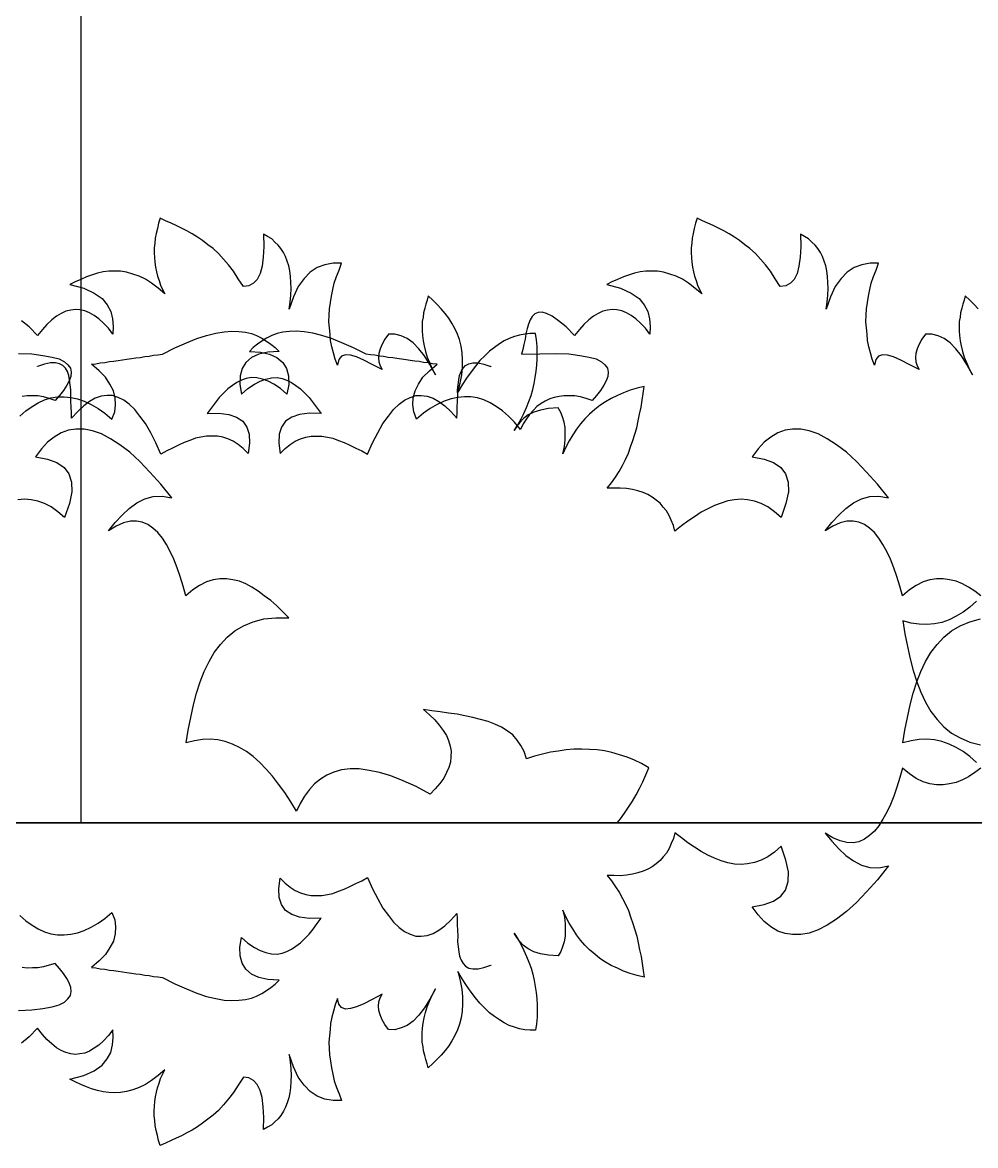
# Model space of a CAD drawing. Extents: x -24232 to 27340, y -23039 to 23489.
# Drawn here: x -18025.5 to -17692.1, y -8459 to -8066.4 of the extents above; entities that cross this region are included whole.
import ezdxf

# ---------------------------------------------------------------- set-up
doc = ezdxf.new("R2010")
doc.units = 0
doc.header["$LTSCALE"] = 10
for name, color, linetype in [('0-TEXT', 7, 'CONTINUOUS'), ('1', 1, 'CONTINUOUS'), ('3', 3, 'CONTINUOUS')]:
    doc.layers.add(name, color=color, linetype=linetype)

# ---------------------------------------------------------------- blocks, each defined once
blk = doc.blocks.new('A$C190C71B1')
at = {"layer": '1'}
for points in [[(928.62, 1280.75), (930.74, 1282.58), (932.89, 1284.15), (935.06, 1285.45), (937.26, 1286.48), (939.5, 1287.1), (941.77, 1287.46), (944.06, 1287.55), (946.39, 1287.24), (948.74, 1286.8), (951.12, 1285.95), (953.54, 1284.83), (955.98, 1283.45), (958.31, 1281.78), (960.81, 1279.73), (960.81, 1279.73), (961.78, 1282.26), (962.08, 1284.73), (961.97, 1287.16), (961.32, 1289.66), (960.14, 1291.99), (958.55, 1294.4), (956.3, 1296.62), (953.63, 1298.93), (953.63, 1298.93), (955.24, 1299.09), (956.71, 1299.37), (958.31, 1299.52), (959.91, 1299.82), (961.39, 1299.96), (962.98, 1300.26), (964.46, 1300.4), (966.05, 1300.69), (967.66, 1300.85), (969.12, 1301.13), (970.73, 1301.29), (972.33, 1301.59), (973.81, 1301.73), (975.4, 1302.02), (976.88, 1302.17), (978.47, 1302.46), (978.47, 1302.46), (982.86, 1304.66), (986.89, 1306.41), (990.53, 1307.85), (993.94, 1309), (997.12, 1309.72), (1000.04, 1310.28), (1002.74, 1310.41), (1005.18, 1310.38), (1007.51, 1310.07), (1009.59, 1309.6), (1011.41, 1308.97), (1013.26, 1308.07), (1014.86, 1307), (1016.45, 1305.94), (1017.93, 1304.73), (1019.28, 1303.38), (1019.28, 1303.38), (1015.38, 1303.13), (1012.2, 1302.41), (1009.61, 1301.2), (1007.61, 1299.52), (1006.33, 1297.36), (1005.63, 1294.85), (1005.52, 1291.86), (1006.13, 1288.4), (1006.13, 1288.4), (1008.37, 1290.39), (1010.66, 1291.96), (1012.72, 1292.98), (1014.68, 1293.72), (1016.67, 1294.18), (1018.56, 1294.23), (1020.35, 1293.87), (1022.03, 1293.36), (1023.6, 1292.57), (1025.19, 1291.5), (1026.8, 1290.31), (1028.3, 1288.83), (1029.81, 1287.22), (1031.2, 1285.46), (1032.61, 1283.57), (1034.02, 1281.68), (1034.02, 1281.68), (1029.94, 1281.82), (1026.47, 1281.34), (1023.72, 1280.39), (1021.56, 1278.96), (1020.13, 1276.92), (1019.3, 1274.4), (1019.2, 1271.28), (1019.69, 1267.67), (1019.69, 1267.67), (1021.41, 1269.46), (1023.17, 1270.86), (1024.95, 1271.98), (1026.76, 1272.84), (1028.6, 1273.42), (1030.47, 1273.74), (1032.36, 1273.8), (1034.26, 1273.71), (1036.19, 1273.36), (1038.12, 1273.01), (1040.09, 1272.26), (1042.06, 1271.5), (1044.05, 1270.62), (1046.18, 1269.61), (1048.17, 1268.59), (1050.18, 1267.43), (1050.18, 1267.43), (1051.96, 1271.4), (1053.77, 1274.96), (1055.63, 1278.13), (1057.53, 1280.75), (1059.33, 1283.1), (1061.32, 1284.92), (1063.21, 1286.32), (1065.15, 1287.33), (1067.12, 1287.93), (1069.01, 1287.98), (1071.06, 1287.77), (1073.16, 1287.03), (1075.17, 1285.88), (1077.22, 1284.32), (1079.31, 1282.36), (1081.44, 1280), (1081.44, 1280), (1081.53, 1281.9), (1081.59, 1283.94), (1081.66, 1285.98), (1081.75, 1287.88), (1081.68, 1289.91), (1081.91, 1291.69), (1082.14, 1293.47), (1082.4, 1294.99), (1082.94, 1296.4), (1083.64, 1297.55), (1084.5, 1298.45), (1085.65, 1299.1), (1087.11, 1299.38), (1088.87, 1299.42), (1090.95, 1298.95), (1093.33, 1298.1), (1093.33, 1298.1), (1093.43, 1298.19)], [(1137.57, 1138.6), (1138.71, 1139.99), (1140.13, 1142.02), (1141.55, 1144.04), (1142.85, 1146.22), (1144.15, 1148.39), (1145.31, 1150.58), (1146.49, 1152.9), (1147.55, 1155.37), (1148.6, 1157.84), (1148.6, 1157.84), (1146.04, 1159.31), (1143.58, 1160.5), (1140.98, 1161.57), (1138.35, 1162.37), (1135.72, 1163.17), (1133.07, 1163.71), (1130.53, 1164.09), (1127.84, 1164.22), (1125.14, 1164.35), (1122.43, 1164.35), (1119.7, 1164.08), (1116.95, 1163.67), (1114.2, 1163.27), (1111.43, 1162.59), (1108.65, 1161.92), (1105.85, 1160.98), (1105.85, 1160.98), (1105.02, 1163.5), (1103.87, 1165.64), (1102.57, 1167.53), (1100.99, 1169.31), (1099.09, 1170.72), (1097.05, 1172), (1094.72, 1173.05), (1092.37, 1173.96), (1089.74, 1174.76), (1087.1, 1175.42), (1084.31, 1175.97), (1081.52, 1176.52), (1078.58, 1176.94), (1075.65, 1177.37), (1072.71, 1177.79), (1069.77, 1178.22), (1069.77, 1178.22), (1071.89, 1176.38), (1073.74, 1174.58), (1075.33, 1172.79), (1076.63, 1170.91), (1077.81, 1169.16), (1078.58, 1167.33), (1079.07, 1165.38), (1079.43, 1163.59), (1079.38, 1161.7), (1079.19, 1159.82), (1078.61, 1157.98), (1077.88, 1156.16), (1076.88, 1154.22), (1075.47, 1152.33), (1073.93, 1150.45), (1072.13, 1148.6), (1072.13, 1148.6), (1067.24, 1151.25), (1062.71, 1153.32), (1058.4, 1154.97), (1054.46, 1156.17), (1050.74, 1156.94), (1047.27, 1157.42), (1044.16, 1157.46), (1041.14, 1157.08), (1038.49, 1156.26), (1035.95, 1155.29), (1033.78, 1153.88), (1031.72, 1152.19), (1029.9, 1150.2), (1028.19, 1147.93), (1026.71, 1145.37), (1025.36, 1142.66), (1025.36, 1142.66), (1023.39, 1145.97), (1021.26, 1149.16), (1019.12, 1152.08), (1016.95, 1154.86), (1014.76, 1157.38), (1012.55, 1159.63), (1010.19, 1161.76), (1007.92, 1163.47), (1005.49, 1164.93), (1003.03, 1166.12), (1000.42, 1167.06), (997.9, 1167.58), (995.21, 1167.84), (992.49, 1167.71), (989.74, 1167.3), (986.82, 1166.51), (986.82, 1166.51), (987.54, 1171.04), (988.38, 1175.42), (989.35, 1179.8), (990.43, 1183.89), (991.64, 1187.83), (993.08, 1191.48), (994.78, 1194.97), (996.59, 1198.18), (998.75, 1200.94), (1001.18, 1203.55), (1003.83, 1205.72), (1006.85, 1207.46), (1010.24, 1208.88), (1013.99, 1209.86), (1018.09, 1210.27), (1022.69, 1210.22), (1022.69, 1210.22), (1020.6, 1212.33), (1018.5, 1214.43), (1016.38, 1216.26), (1014.11, 1217.98), (1011.97, 1219.54), (1009.81, 1220.98), (1007.62, 1222.14), (1005.41, 1223.04), (1003.15, 1223.53), (1000.89, 1223.89), (998.58, 1223.84), (996.25, 1223.53), (993.87, 1222.82), (991.45, 1221.57), (989.13, 1220.04), (986.62, 1217.98), (986.62, 1217.98), (985.74, 1221.32), (984.71, 1224.67), (983.66, 1227.76), (982.47, 1230.72), (981.24, 1233.41), (979.86, 1235.85), (978.46, 1238.15), (976.89, 1240.07), (975.14, 1241.6), (973.37, 1242.86), (971.43, 1243.72), (969.43, 1244.06), (967.26, 1244), (964.9, 1243.42), (962.35, 1242.32), (959.62, 1240.69), (959.62, 1240.69), (961.93, 1243.58), (964.36, 1246.18), (966.89, 1248.51), (969.52, 1250.41), (972.37, 1251.89), (975.29, 1252.69), (978.42, 1252.78), (981.74, 1252.19), (981.74, 1252.19), (977.89, 1257.03), (974.1, 1261.2), (970.54, 1264.94), (967.07, 1268.12), (963.54, 1270.78), (960.36, 1272.85), (957.14, 1274.52), (954, 1275.64), (951.07, 1276.2), (948.23, 1276.21), (945.62, 1275.8), (943.1, 1274.96), (940.64, 1273.44), (938.3, 1271.64), (936.17, 1269.28), (934.14, 1266.5), (934.14, 1266.5), (938.25, 1265.69), (941.53, 1264.55), (944.06, 1262.81), (945.74, 1260.62), (946.67, 1257.68), (946.74, 1254.29), (945.93, 1250.17), (944.23, 1245.33), (944.23, 1245.33), (941.86, 1247.32), (939.59, 1249.04), (937.27, 1250.21), (934.91, 1250.99), (932.52, 1251.5), (930.24, 1251.72), (927.92, 1251.54)], [(1263.21, 1159.63), (1260.85, 1161.76), (1258.58, 1163.47), (1256.15, 1164.93), (1253.7, 1166.12), (1251.08, 1167.06), (1248.56, 1167.58), (1245.88, 1167.84), (1243.16, 1167.71), (1240.41, 1167.3), (1237.48, 1166.51), (1237.48, 1166.51), (1238.2, 1171.04), (1239.04, 1175.42), (1240.02, 1179.8), (1241.1, 1183.89), (1242.3, 1187.83), (1243.74, 1191.48), (1245.44, 1194.97), (1247.25, 1198.18), (1249.42, 1200.94), (1251.84, 1203.55), (1254.49, 1205.72), (1257.51, 1207.46), (1260.9, 1208.88), (1264.65, 1209.86)], [(1264.78, 1217.98), (1262.63, 1219.54), (1260.47, 1220.98), (1258.28, 1222.14), (1256.07, 1223.04), (1253.82, 1223.53), (1251.55, 1223.89), (1249.24, 1223.84), (1246.91, 1223.53), (1244.54, 1222.82), (1242.11, 1221.57), (1239.79, 1220.04), (1237.29, 1217.98), (1237.29, 1217.98), (1236.4, 1221.32), (1235.38, 1224.67), (1234.33, 1227.76), (1233.13, 1230.72), (1231.91, 1233.41), (1230.52, 1235.85), (1229.12, 1238.15), (1227.55, 1240.07), (1225.81, 1241.6), (1224.04, 1242.86), (1222.09, 1243.72), (1220.09, 1244.06), (1217.92, 1244), (1215.56, 1243.42), (1213.01, 1242.32), (1210.28, 1240.69), (1210.28, 1240.69), (1212.6, 1243.58), (1215.02, 1246.18), (1217.55, 1248.51), (1220.18, 1250.41), (1223.03, 1251.89), (1225.96, 1252.69), (1229.08, 1252.78), (1232.41, 1252.19), (1232.41, 1252.19), (1228.55, 1257.03), (1224.77, 1261.2), (1221.21, 1264.94), (1217.73, 1268.12), (1214.2, 1270.78), (1211.02, 1272.85), (1207.8, 1274.52), (1204.66, 1275.64), (1201.74, 1276.2), (1198.89, 1276.21), (1196.28, 1275.8), (1193.76, 1274.96), (1191.31, 1273.44), (1188.96, 1271.64), (1186.83, 1269.28), (1184.8, 1266.5), (1184.8, 1266.5), (1188.92, 1265.69), (1192.19, 1264.55), (1194.73, 1262.81), (1196.41, 1260.62), (1197.33, 1257.68), (1197.41, 1254.29), (1196.59, 1250.17), (1194.9, 1245.33), (1194.9, 1245.33), (1192.52, 1247.32), (1190.25, 1249.04), (1187.93, 1250.21), (1185.57, 1250.99), (1183.18, 1251.5), (1180.9, 1251.72), (1178.58, 1251.54), (1176.24, 1251.1), (1173.86, 1250.38), (1171.61, 1249.52), (1169.2, 1248.41), (1166.91, 1247.14), (1164.59, 1245.61), (1162.27, 1244.08), (1160.07, 1242.4), (1157.73, 1240.6), (1157.73, 1240.6), (1157.24, 1242.55), (1156.48, 1244.38), (1155.7, 1246.08), (1154.77, 1247.67), (1153.68, 1248.99), (1152.6, 1250.32), (1151.21, 1251.4), (1149.83, 1252.49), (1148.29, 1253.32), (1146.6, 1254.03), (1144.76, 1254.61), (1142.91, 1255.07), (1140.78, 1255.41), (1138.63, 1255.62), (1136.46, 1255.57), (1134.02, 1255.54), (1134.02, 1255.54), (1135.56, 1257.42), (1136.98, 1259.44), (1138.25, 1261.35), (1139.41, 1263.54), (1140.43, 1265.6), (1141.46, 1267.8), (1142.22, 1270.03), (1142.98, 1272.26), (1143.74, 1274.48), (1144.37, 1276.72), (1144.88, 1279.11), (1145.38, 1281.5), (1145.89, 1283.89), (1146.26, 1286.29), (1146.64, 1288.69), (1147.01, 1291.09), (1147.01, 1291.09), (1144.51, 1290.52), (1142.14, 1289.81), (1139.76, 1288.96), (1137.63, 1287.95), (1135.49, 1286.95), (1133.48, 1285.79), (1131.46, 1284.5), (1129.69, 1283.05), (1127.91, 1281.47), (1126.26, 1279.87), (1124.74, 1278.12), (1123.33, 1276.23), (1122.05, 1274.19), (1120.76, 1272.15), (1119.6, 1269.96), (1118.56, 1267.63), (1118.56, 1267.63), (1119.08, 1270.15), (1119.3, 1272.43), (1119.39, 1274.72), (1119.32, 1276.76), (1118.97, 1278.69), (1118.47, 1280.5), (1117.81, 1282.06), (1116.89, 1283.64), (1116.89, 1283.64), (1113.48, 1283.43), (1110.72, 1282.89), (1108.35, 1282.18), (1106.35, 1281.16), (1104.74, 1279.96), (1103.52, 1278.59), (1102.44, 1277.21), (1101.48, 1275.68), (1101.48, 1275.68), (1102.76, 1277.72), (1103.91, 1279.77), (1104.91, 1281.71), (1105.8, 1283.78), (1106.68, 1285.86), (1107.43, 1287.96), (1108.04, 1290.06), (1108.52, 1292.18), (1108.87, 1294.31), (1109.21, 1296.45), (1109.43, 1298.59), (1109.5, 1300.75), (1109.58, 1302.91), (1109.53, 1305.08), (1109.35, 1307.4), (1109.02, 1309.6), (1109.02, 1309.6), (1107.13, 1309.65), (1105.22, 1309.44), (1103.42, 1309.07), (1101.61, 1308.57), (1099.79, 1307.94), (1098.07, 1307.03), (1096.34, 1305.98), (1094.6, 1304.8), (1092.85, 1303.48), (1091.2, 1301.88), (1089.54, 1300.15), (1088, 1298.27), (1086.45, 1296.26), (1084.87, 1293.98), (1083.29, 1291.7), (1081.81, 1289.13), (1081.81, 1289.13), (1082.67, 1292.3), (1083.23, 1295.22), (1083.49, 1297.9), (1083.48, 1300.48), (1083.31, 1302.93), (1083, 1305.27), (1082.41, 1307.49), (1081.66, 1309.46), (1080.77, 1311.44), (1079.73, 1313.31), (1078.69, 1315.04), (1077.36, 1316.66), (1076.03, 1318.28), (1074.55, 1319.78), (1073.07, 1321.28), (1071.46, 1322.79), (1071.46, 1322.79), (1071.05, 1321.34), (1070.63, 1319.89), (1070.22, 1318.45), (1069.79, 1316.86), (1069.65, 1315.39), (1069.35, 1313.79), (1069.33, 1312.17), (1069.3, 1310.55), (1069.41, 1308.91), (1069.64, 1307.13), (1070.01, 1305.33), (1070.49, 1303.39), (1071.11, 1301.43), (1071.87, 1299.46), (1072.87, 1297.33), (1074.02, 1295.18), (1074.02, 1295.18), (1072.07, 1298.76), (1070.2, 1301.79), (1068.15, 1304.3), (1066.18, 1306.39), (1064.04, 1307.95), (1061.96, 1308.83), (1059.72, 1309.46), (1057.55, 1309.41), (1057.55, 1309.41), (1056.29, 1307.63), (1055.31, 1305.97), (1054.6, 1304.28), (1054.17, 1302.7), (1054.03, 1301.22), (1054.15, 1299.72), (1054.69, 1298.31), (1055.37, 1297.03), (1055.37, 1297.03), (1051.9, 1298.86), (1048.93, 1300.37), (1046.33, 1301.44), (1044.23, 1302.05), (1042.48, 1302.23), (1041.07, 1301.69), (1040.15, 1300.56), (1039.68, 1298.58), (1039.68, 1298.58), (1038.94, 1300.68), (1038.35, 1302.91), (1037.75, 1305), (1037.29, 1307.21), (1037.1, 1309.39), (1036.91, 1311.58), (1036.72, 1313.76), (1036.81, 1316.06), (1036.88, 1318.22), (1037.24, 1320.48), (1037.6, 1322.75), (1038.1, 1325), (1038.59, 1327.26), (1039.36, 1329.62), (1040.26, 1331.83), (1041.17, 1334.18), (1041.17, 1334.18), (1038.19, 1334.2), (1035.3, 1333.68), (1032.63, 1332.72), (1030.16, 1331.07), (1028.05, 1328.84), (1026.01, 1326.06), (1024.3, 1322.44), (1022.79, 1318.12), (1022.79, 1318.12), (1023.18, 1320.65), (1023.42, 1323.07), (1023.51, 1325.36), (1023.45, 1327.53), (1023.25, 1329.58), (1023.03, 1331.5), (1022.67, 1333.3), (1022.15, 1334.97), (1021.5, 1336.53), (1020.82, 1337.95), (1019.88, 1339.4), (1018.92, 1340.58), (1017.8, 1341.63), (1016.69, 1342.69), (1015.28, 1343.51), (1013.87, 1344.32), (1013.87, 1344.32), (1014, 1340.11), (1013.76, 1336.35), (1013.31, 1333.14), (1012.65, 1330.63), (1011.64, 1328.57), (1010.28, 1327.21), (1008.7, 1326.28), (1006.78, 1326.07), (1006.78, 1326.07), (1005.02, 1328.81), (1003.39, 1331.41), (1001.57, 1333.62), (999.88, 1335.68), (998.04, 1337.63), (996.18, 1339.3), (994.42, 1340.69), (992.52, 1342.1), (990.75, 1343.36), (988.83, 1344.49), (987.04, 1345.48), (985.1, 1346.49), (983.29, 1347.34), (981.48, 1348.2), (979.54, 1349.07), (977.72, 1349.93), (977.72, 1349.93), (977.15, 1348.22), (976.7, 1346.37), (976.26, 1344.65), (975.95, 1342.92), (975.78, 1341.18), (975.62, 1339.57), (975.58, 1337.81), (975.69, 1336.18), (975.8, 1334.54), (976.04, 1332.89), (976.42, 1331.23), (976.81, 1329.7), (977.33, 1328.16), (977.85, 1326.49), (978.52, 1325.07), (979.31, 1323.5), (979.31, 1323.5), (976.94, 1325.49), (974.67, 1327.21), (972.51, 1328.64), (970.31, 1329.67), (968.08, 1330.43), (965.97, 1331.04), (963.84, 1331.39), (961.82, 1331.45), (959.78, 1331.39), (957.73, 1331.18), (955.78, 1330.7), (953.69, 1330.09), (951.87, 1329.46), (949.89, 1328.57), (947.9, 1327.68), (946.05, 1326.78), (946.05, 1326.78), (950.94, 1325.49), (954.56, 1323.78), (957.35, 1321.87), (959.16, 1319.66), (960.43, 1317.37), (960.98, 1314.75), (961.26, 1312.14), (961.13, 1309.45), (961.13, 1309.45), (959.57, 1311.5), (957.86, 1313.29), (956.24, 1314.81), (954.59, 1315.92), (952.93, 1316.89), (951.37, 1317.59), (949.64, 1317.9), (948.03, 1318.06), (946.39, 1317.81), (944.72, 1317.43), (943.02, 1316.65), (941.44, 1315.73), (939.82, 1314.4), (938.04, 1312.81), (936.51, 1311.07), (934.81, 1308.93), (934.81, 1308.93), (931.86, 1311.93), (929.23, 1314.09)], [(928.1, 1302.69), (932.82, 1302.5), (936.7, 1301.98), (939.89, 1301.39), (942.4, 1300.74), (944.19, 1299.75), (945.44, 1298.68), (946.28, 1297.51), (946.55, 1296.13), (946.4, 1294.65), (945.84, 1293.08), (945.01, 1291.54), (943.88, 1289.76), (942.49, 1288), (940.97, 1286.25), (940.97, 1286.25), (938.86, 1286.87), (936.89, 1287.47), (934.89, 1287.8), (933, 1287.85), (931.11, 1287.9), (929.46, 1287.66)], [(1263.86, 1318.28), (1262.38, 1319.78), (1260.9, 1321.28), (1259.29, 1322.79), (1259.29, 1322.79), (1258.88, 1321.34), (1258.46, 1319.89), (1258.05, 1318.45), (1257.62, 1316.86), (1257.48, 1315.39), (1257.18, 1313.79), (1257.16, 1312.17), (1257.13, 1310.55), (1257.24, 1308.91), (1257.47, 1307.13), (1257.84, 1305.33), (1258.32, 1303.39), (1258.94, 1301.43), (1259.69, 1299.46), (1260.7, 1297.33), (1261.84, 1295.18), (1261.84, 1295.18), (1259.9, 1298.76), (1258.03, 1301.79), (1255.97, 1304.3), (1254.01, 1306.39), (1251.87, 1307.95), (1249.79, 1308.83), (1247.55, 1309.46), (1245.37, 1309.41), (1245.37, 1309.41), (1244.12, 1307.63), (1243.14, 1305.97), (1242.43, 1304.28), (1242, 1302.7), (1241.86, 1301.22), (1241.98, 1299.72), (1242.52, 1298.31), (1243.2, 1297.03), (1243.2, 1297.03), (1239.73, 1298.86), (1236.76, 1300.37), (1234.16, 1301.44), (1232.05, 1302.05), (1230.31, 1302.23), (1228.9, 1301.69), (1227.98, 1300.56), (1227.51, 1298.58), (1227.51, 1298.58), (1226.77, 1300.68), (1226.18, 1302.91), (1225.57, 1305), (1225.12, 1307.21), (1224.93, 1309.39), (1224.73, 1311.58), (1224.54, 1313.76), (1224.64, 1316.06), (1224.71, 1318.22), (1225.07, 1320.48), (1225.43, 1322.75), (1225.93, 1325), (1226.42, 1327.26), (1227.19, 1329.62), (1228.09, 1331.83), (1229, 1334.18), (1229, 1334.18), (1226.02, 1334.2), (1223.13, 1333.68), (1220.46, 1332.72), (1217.99, 1331.07), (1215.88, 1328.84), (1213.84, 1326.06), (1212.13, 1322.44), (1210.62, 1318.12), (1210.62, 1318.12), (1211.01, 1320.65), (1211.24, 1323.07), (1211.34, 1325.36), (1211.28, 1327.53), (1211.08, 1329.58), (1210.86, 1331.5), (1210.49, 1333.3), (1209.98, 1334.97), (1209.32, 1336.53), (1208.65, 1337.95), (1207.71, 1339.4), (1206.74, 1340.58), (1205.63, 1341.63), (1204.52, 1342.69), (1203.11, 1343.51), (1201.7, 1344.32), (1201.7, 1344.32), (1201.82, 1340.11), (1201.59, 1336.35), (1201.13, 1333.14), (1200.48, 1330.63), (1199.46, 1328.57), (1198.11, 1327.21), (1196.53, 1326.28), (1194.61, 1326.07), (1194.61, 1326.07), (1192.85, 1328.81), (1191.21, 1331.41), (1189.4, 1333.62), (1187.71, 1335.68), (1185.87, 1337.63), (1184, 1339.3), (1182.25, 1340.69), (1180.35, 1342.1), (1178.58, 1343.36), (1176.66, 1344.49), (1174.86, 1345.48), (1172.93, 1346.49), (1171.12, 1347.34), (1169.31, 1348.2), (1167.36, 1349.07), (1165.55, 1349.93), (1165.55, 1349.93), (1164.98, 1348.22), (1164.52, 1346.37), (1164.08, 1344.65), (1163.78, 1342.92), (1163.61, 1341.18), (1163.45, 1339.57), (1163.41, 1337.81), (1163.52, 1336.18), (1163.63, 1334.54), (1163.87, 1332.89), (1164.25, 1331.23), (1164.64, 1329.7), (1165.16, 1328.16), (1165.68, 1326.49), (1166.35, 1325.07), (1167.14, 1323.5), (1167.14, 1323.5), (1164.76, 1325.49), (1162.5, 1327.21), (1160.34, 1328.64), (1158.14, 1329.67), (1155.91, 1330.43), (1153.8, 1331.04), (1151.67, 1331.39), (1149.65, 1331.45), (1147.61, 1331.39), (1145.56, 1331.18), (1143.61, 1330.7), (1141.52, 1330.09), (1139.7, 1329.46), (1137.71, 1328.57), (1135.73, 1327.68), (1133.88, 1326.78), (1133.88, 1326.78), (1138.76, 1325.49), (1142.39, 1323.78), (1145.18, 1321.87), (1146.99, 1319.66), (1148.25, 1317.37), (1148.81, 1314.75), (1149.09, 1312.14), (1148.96, 1309.45), (1148.96, 1309.45), (1147.4, 1311.5), (1145.68, 1313.29), (1144.07, 1314.81), (1142.42, 1315.92), (1140.76, 1316.89), (1139.2, 1317.59), (1137.47, 1317.9), (1135.86, 1318.06), (1134.21, 1317.81), (1132.55, 1317.43), (1130.85, 1316.65), (1129.27, 1315.73), (1127.65, 1314.4), (1125.87, 1312.81), (1124.34, 1311.07), (1122.64, 1308.93), (1122.64, 1308.93), (1119.69, 1311.93), (1117.05, 1314.09), (1114.77, 1315.67), (1112.84, 1316.67), (1111.26, 1317.1), (1109.89, 1316.96), (1108.76, 1316.53), (1107.85, 1315.54), (1107.06, 1314.4), (1106.52, 1312.96), (1106.09, 1311.38), (1105.64, 1309.53), (1105.32, 1307.67), (1104.86, 1305.82), (1104.56, 1304.09), (1104.12, 1302.37), (1104.12, 1302.37), (1110.5, 1302.55), (1115.93, 1302.69), (1120.65, 1302.5), (1124.52, 1301.98), (1127.72, 1301.39), (1130.23, 1300.74), (1132.02, 1299.75), (1133.27, 1298.68), (1134.1, 1297.51), (1134.37, 1296.13), (1134.23, 1294.65), (1133.67, 1293.08), (1132.84, 1291.54), (1131.71, 1289.76), (1130.32, 1288), (1128.79, 1286.25), (1128.79, 1286.25), (1126.69, 1286.87), (1124.72, 1287.47), (1122.72, 1287.8), (1120.83, 1287.85), (1118.94, 1287.9), (1117.29, 1287.66), (1115.49, 1287.3), (1113.95, 1286.77), (1112.38, 1285.98), (1110.95, 1285.17), (1109.49, 1284.1), (1108.28, 1282.86), (1106.92, 1281.37), (1105.82, 1279.86), (1104.69, 1278.07), (1103.69, 1276.14), (1103.69, 1276.14), (1101.64, 1278.64), (1099.54, 1280.75), (1097.42, 1282.58), (1095.27, 1284.15), (1093.1, 1285.45), (1090.9, 1286.48), (1088.66, 1287.1), (1086.39, 1287.46), (1084.1, 1287.55), (1081.77, 1287.24), (1079.42, 1286.8), (1077.03, 1285.95), (1074.62, 1284.83), (1072.18, 1283.45), (1069.85, 1281.78), (1067.35, 1279.73), (1067.35, 1279.73), (1066.38, 1282.26), (1066.08, 1284.73), (1066.19, 1287.16), (1066.84, 1289.66), (1068.02, 1291.99), (1069.61, 1294.4), (1071.86, 1296.62), (1074.53, 1298.93), (1074.53, 1298.93), (1072.92, 1299.09), (1071.45, 1299.37), (1069.84, 1299.52), (1068.25, 1299.82), (1066.77, 1299.96), (1065.18, 1300.26), (1063.7, 1300.4), (1062.11, 1300.69), (1060.5, 1300.85), (1059.03, 1301.13), (1057.43, 1301.29), (1055.83, 1301.59), (1054.35, 1301.73), (1052.76, 1302.02), (1051.28, 1302.17), (1049.69, 1302.46), (1049.69, 1302.46), (1045.3, 1304.66), (1041.27, 1306.41), (1037.63, 1307.85), (1034.22, 1309), (1031.04, 1309.72), (1028.11, 1310.28), (1025.42, 1310.41), (1022.98, 1310.38), (1020.65, 1310.07), (1018.57, 1309.6), (1016.75, 1308.97), (1014.9, 1308.07), (1013.3, 1307), (1011.71, 1305.94), (1010.23, 1304.73), (1008.88, 1303.38), (1008.88, 1303.38), (1012.78, 1303.13), (1015.96, 1302.41), (1018.55, 1301.2), (1020.55, 1299.52), (1021.83, 1297.36), (1022.53, 1294.85), (1022.64, 1291.86), (1022.03, 1288.4), (1022.03, 1288.4), (1019.79, 1290.39), (1017.5, 1291.96), (1015.44, 1292.98), (1013.48, 1293.72), (1011.49, 1294.18), (1009.6, 1294.23), (1007.81, 1293.87), (1006.13, 1293.36), (1004.56, 1292.57), (1002.97, 1291.5), (1001.36, 1290.31), (999.86, 1288.83), (998.35, 1287.22), (996.95, 1285.46), (995.55, 1283.57), (994.14, 1281.68), (994.14, 1281.68), (998.22, 1281.82), (1001.69, 1281.34), (1004.44, 1280.39), (1006.6, 1278.96), (1008.03, 1276.92), (1008.86, 1274.4), (1008.96, 1271.28), (1008.47, 1267.67), (1008.47, 1267.67), (1006.75, 1269.46), (1004.99, 1270.86), (1003.21, 1271.98), (1001.4, 1272.84), (999.56, 1273.42), (997.69, 1273.74), (995.8, 1273.8), (993.9, 1273.71), (991.97, 1273.36), (990.04, 1273.01), (988.07, 1272.26), (986.1, 1271.5), (984.11, 1270.62), (981.98, 1269.61), (979.99, 1268.59), (977.98, 1267.43), (977.98, 1267.43), (976.2, 1271.4), (974.39, 1274.96), (972.53, 1278.13), (970.62, 1280.75), (968.82, 1283.1), (966.84, 1284.92), (964.95, 1286.32), (963.01, 1287.33), (961.04, 1287.93), (959.15, 1287.98), (957.1, 1287.77), (955, 1287.03), (952.99, 1285.88), (950.94, 1284.32), (948.85, 1282.36), (946.72, 1280), (946.72, 1280), (946.63, 1281.9), (946.56, 1283.94), (946.49, 1285.98), (946.41, 1287.88), (946.48, 1289.91), (946.25, 1291.69), (946.02, 1293.47), (945.76, 1294.99), (945.22, 1296.4), (944.52, 1297.55), (943.66, 1298.45), (942.51, 1299.1), (941.05, 1299.38), (939.29, 1299.42), (937.21, 1298.95), (934.83, 1298.1), (934.83, 1298.1), (934.73, 1298.19)], [(928.62, 1106.2), (930.74, 1104.36), (932.89, 1102.79), (935.06, 1101.5), (937.26, 1100.47), (939.5, 1099.84), (941.77, 1099.48), (944.06, 1099.39), (946.39, 1099.7), (948.74, 1100.15), (951.12, 1100.99), (953.54, 1102.11), (955.98, 1103.49), (958.31, 1105.16), (960.81, 1107.21), (960.81, 1107.21), (961.78, 1104.68), (962.08, 1102.21), (961.97, 1099.79), (961.32, 1097.28), (960.14, 1094.96), (958.55, 1092.54), (956.3, 1090.33), (953.63, 1088.02), (953.63, 1088.02), (955.24, 1087.86), (956.71, 1087.58), (958.31, 1087.42), (959.91, 1087.13), (961.39, 1086.98), (962.98, 1086.69), (964.46, 1086.54), (966.05, 1086.25), (967.66, 1086.09), (969.12, 1085.81), (970.73, 1085.65), (972.33, 1085.36), (973.81, 1085.21), (975.4, 1084.92), (976.88, 1084.77), (978.47, 1084.48), (978.47, 1084.48), (982.86, 1082.29), (986.89, 1080.53), (990.53, 1079.09), (993.94, 1077.94), (997.12, 1077.22), (1000.04, 1076.66), (1002.74, 1076.53), (1005.18, 1076.56), (1007.51, 1076.87), (1009.59, 1077.34), (1011.41, 1077.98), (1013.26, 1078.88), (1014.86, 1079.94), (1016.45, 1081), (1017.93, 1082.21), (1019.28, 1083.56), (1019.28, 1083.56), (1015.38, 1083.81), (1012.2, 1084.53), (1009.61, 1085.74), (1007.61, 1087.42), (1006.33, 1089.58), (1005.63, 1092.09), (1005.52, 1095.08), (1006.13, 1098.54), (1006.13, 1098.54), (1008.37, 1096.56), (1010.66, 1094.98), (1012.72, 1093.96), (1014.68, 1093.23), (1016.67, 1092.76), (1018.56, 1092.71), (1020.35, 1093.07), (1022.03, 1093.58), (1023.6, 1094.38), (1025.19, 1095.44), (1026.8, 1096.63), (1028.3, 1098.11), (1029.81, 1099.72), (1031.2, 1101.48), (1032.61, 1103.37), (1034.02, 1105.26), (1034.02, 1105.26), (1029.94, 1105.13), (1026.47, 1105.6), (1023.72, 1106.55), (1021.56, 1107.98), (1020.13, 1110.02), (1019.3, 1112.54), (1019.2, 1115.67), (1019.69, 1119.27), (1019.69, 1119.27), (1021.41, 1117.48), (1023.17, 1116.09), (1024.95, 1114.96), (1026.76, 1114.11), (1028.6, 1113.52), (1030.47, 1113.2), (1032.36, 1113.15), (1034.26, 1113.23), (1036.19, 1113.58), (1038.12, 1113.93), (1040.09, 1114.68), (1042.06, 1115.44), (1044.05, 1116.33), (1046.18, 1117.33), (1048.17, 1118.36), (1050.18, 1119.51), (1050.18, 1119.51), (1051.96, 1115.54), (1053.77, 1111.98), (1055.63, 1108.82), (1057.53, 1106.19), (1059.33, 1103.85), (1061.32, 1102.03), (1063.21, 1100.62), (1065.15, 1099.62), (1067.12, 1099.02), (1069.01, 1098.96), (1071.06, 1099.17), (1073.16, 1099.91), (1075.17, 1101.06), (1077.22, 1102.62), (1079.31, 1104.58), (1081.44, 1106.94), (1081.44, 1106.94), (1081.53, 1105.04), (1081.59, 1103), (1081.66, 1100.96), (1081.75, 1099.06), (1081.68, 1097.03), (1081.91, 1095.25), (1082.14, 1093.47), (1082.4, 1091.95), (1082.94, 1090.55), (1083.64, 1089.39), (1084.5, 1088.5), (1085.65, 1087.84), (1087.11, 1087.56), (1088.87, 1087.52), (1090.95, 1087.99), (1093.33, 1088.84), (1093.33, 1088.84), (1093.43, 1088.75)], [(1263.21, 1216.08), (1260.85, 1213.95), (1258.58, 1212.24), (1256.15, 1210.78), (1253.7, 1209.59), (1251.08, 1208.65), (1248.56, 1208.13), (1245.88, 1207.87), (1243.16, 1208), (1240.41, 1208.41), (1237.48, 1209.2), (1237.48, 1209.2), (1238.2, 1204.67), (1239.04, 1200.28), (1240.02, 1195.91), (1241.1, 1191.82), (1242.3, 1187.88), (1243.74, 1184.23), (1245.44, 1180.74), (1247.25, 1177.53), (1249.42, 1174.77), (1251.84, 1172.16), (1254.49, 1169.99), (1257.51, 1168.25), (1260.9, 1166.83), (1264.65, 1165.85)], [(1264.78, 1157.73), (1262.63, 1156.17), (1260.47, 1154.73), (1258.28, 1153.57), (1256.07, 1152.67), (1253.82, 1152.18), (1251.55, 1151.82), (1249.24, 1151.86), (1246.91, 1152.18), (1244.54, 1152.89), (1242.11, 1154.14), (1239.79, 1155.67), (1237.29, 1157.73), (1237.29, 1157.73), (1236.4, 1154.39), (1235.38, 1151.04), (1234.33, 1147.95), (1233.13, 1144.99), (1231.91, 1142.3), (1230.52, 1139.86), (1229.12, 1137.55), (1227.55, 1135.64), (1225.81, 1134.11), (1224.04, 1132.85), (1222.09, 1131.98), (1220.09, 1131.65), (1217.92, 1131.71), (1215.56, 1132.29), (1213.01, 1133.39), (1210.28, 1135.02), (1210.28, 1135.02), (1212.6, 1132.13), (1215.02, 1129.53), (1217.55, 1127.2), (1220.18, 1125.3), (1223.03, 1123.82), (1225.96, 1123.02), (1229.08, 1122.92), (1232.41, 1123.52), (1232.41, 1123.52), (1228.55, 1118.67), (1224.77, 1114.51), (1221.21, 1110.77), (1217.73, 1107.58), (1214.2, 1104.93), (1211.02, 1102.86), (1207.8, 1101.19), (1204.66, 1100.06), (1201.74, 1099.51), (1198.89, 1099.5), (1196.28, 1099.91), (1193.76, 1100.75), (1191.31, 1102.27), (1188.96, 1104.07), (1186.83, 1106.43), (1184.8, 1109.21), (1184.8, 1109.21), (1188.92, 1110.02), (1192.19, 1111.16), (1194.73, 1112.9), (1196.41, 1115.09), (1197.33, 1118.03), (1197.41, 1121.42), (1196.59, 1125.54), (1194.9, 1130.38), (1194.9, 1130.38), (1192.52, 1128.39), (1190.25, 1126.67), (1187.93, 1125.5), (1185.57, 1124.72), (1183.18, 1124.21), (1180.9, 1123.99), (1178.58, 1124.17), (1176.24, 1124.61), (1173.86, 1125.33), (1171.61, 1126.19), (1169.2, 1127.3), (1166.91, 1128.57), (1164.59, 1130.1), (1162.27, 1131.63), (1160.07, 1133.31), (1157.73, 1135.11), (1157.73, 1135.11), (1157.24, 1133.16), (1156.48, 1131.33), (1155.7, 1129.62), (1154.77, 1128.04), (1153.68, 1126.72), (1152.6, 1125.39), (1151.21, 1124.31), (1149.83, 1123.22), (1148.29, 1122.39), (1146.6, 1121.68), (1144.76, 1121.1), (1142.91, 1120.64), (1140.78, 1120.3), (1138.63, 1120.08), (1136.46, 1120.14), (1134.02, 1120.17), (1134.02, 1120.17), (1135.56, 1118.29), (1136.98, 1116.26), (1138.25, 1114.36), (1139.41, 1112.17), (1140.43, 1110.11), (1141.46, 1107.91), (1142.22, 1105.68), (1142.98, 1103.45), (1143.74, 1101.22), (1144.37, 1098.98), (1144.88, 1096.6), (1145.38, 1094.21), (1145.89, 1091.82), (1146.26, 1089.42), (1146.64, 1087.02), (1147.01, 1084.62), (1147.01, 1084.62), (1144.51, 1085.19), (1142.14, 1085.9), (1139.76, 1086.75), (1137.63, 1087.76), (1135.49, 1088.76), (1133.48, 1089.92), (1131.46, 1091.21), (1129.69, 1092.66), (1127.91, 1094.24), (1126.26, 1095.84), (1124.74, 1097.59), (1123.33, 1099.48), (1122.05, 1101.52), (1120.76, 1103.56), (1119.6, 1105.75), (1118.56, 1108.08), (1118.56, 1108.08), (1119.08, 1105.56), (1119.3, 1103.28), (1119.39, 1100.99), (1119.32, 1098.95), (1118.97, 1097.02), (1118.47, 1095.21), (1117.81, 1093.65), (1116.89, 1092.07), (1116.89, 1092.07), (1113.48, 1092.28), (1110.72, 1092.82), (1108.35, 1093.53), (1106.35, 1094.55), (1104.74, 1095.75), (1103.52, 1097.12), (1102.44, 1098.5), (1101.48, 1100.03), (1101.48, 1100.03), (1102.76, 1097.99), (1103.91, 1095.94), (1104.91, 1094), (1105.8, 1091.92), (1106.68, 1089.84), (1107.43, 1087.75), (1108.04, 1085.65), (1108.52, 1083.53), (1108.87, 1081.39), (1109.21, 1079.26), (1109.43, 1077.12), (1109.5, 1074.96), (1109.58, 1072.8), (1109.53, 1070.63), (1109.35, 1068.31), (1109.02, 1066.11), (1109.02, 1066.11), (1107.13, 1066.06), (1105.22, 1066.27), (1103.42, 1066.64), (1101.61, 1067.14), (1099.79, 1067.77), (1098.07, 1068.68), (1096.34, 1069.73), (1094.6, 1070.91), (1092.85, 1072.23), (1091.2, 1073.83), (1089.54, 1075.56), (1088, 1077.44), (1086.45, 1079.45), (1084.87, 1081.73), (1083.29, 1084.01), (1081.81, 1086.58), (1081.81, 1086.58), (1082.67, 1083.41), (1083.23, 1080.49), (1083.49, 1077.8), (1083.48, 1075.23), (1083.31, 1072.78), (1083, 1070.44), (1082.41, 1068.22), (1081.66, 1066.25), (1080.77, 1064.26), (1079.73, 1062.4), (1078.69, 1060.67), (1077.36, 1059.05), (1076.03, 1057.43), (1074.55, 1055.93), (1073.07, 1054.43), (1071.46, 1052.92), (1071.46, 1052.92), (1071.05, 1054.37), (1070.63, 1055.82), (1070.22, 1057.26), (1069.79, 1058.85), (1069.65, 1060.32), (1069.35, 1061.92), (1069.33, 1063.54), (1069.3, 1065.16), (1069.41, 1066.8), (1069.64, 1068.58), (1070.01, 1070.38), (1070.49, 1072.32), (1071.11, 1074.28), (1071.87, 1076.25), (1072.87, 1078.38), (1074.02, 1080.52), (1074.02, 1080.52), (1072.07, 1076.95), (1070.2, 1073.92), (1068.15, 1071.41), (1066.18, 1069.32), (1064.04, 1067.76), (1061.96, 1066.88), (1059.72, 1066.25), (1057.55, 1066.3), (1057.55, 1066.3), (1056.29, 1068.08), (1055.31, 1069.74), (1054.6, 1071.43), (1054.17, 1073.01), (1054.03, 1074.49), (1054.15, 1075.99), (1054.69, 1077.4), (1055.37, 1078.68), (1055.37, 1078.68), (1051.9, 1076.85), (1048.93, 1075.34), (1046.33, 1074.27), (1044.23, 1073.66), (1042.48, 1073.48), (1041.07, 1074.02), (1040.15, 1075.15), (1039.68, 1077.13), (1039.68, 1077.13), (1038.94, 1075.03), (1038.35, 1072.8), (1037.75, 1070.71), (1037.29, 1068.5), (1037.1, 1066.32), (1036.91, 1064.13), (1036.72, 1061.94), (1036.81, 1059.65), (1036.88, 1057.49), (1037.24, 1055.23), (1037.6, 1052.96), (1038.1, 1050.71), (1038.59, 1048.45), (1039.36, 1046.09), (1040.26, 1043.88), (1041.17, 1041.53), (1041.17, 1041.53), (1038.19, 1041.51), (1035.3, 1042.03), (1032.63, 1042.99), (1030.16, 1044.64), (1028.05, 1046.87), (1026.01, 1049.65), (1024.3, 1053.27), (1022.79, 1057.59), (1022.79, 1057.59), (1023.18, 1055.06), (1023.42, 1052.64), (1023.51, 1050.35), (1023.45, 1048.18), (1023.25, 1046.12), (1023.03, 1044.21), (1022.67, 1042.41), (1022.15, 1040.74), (1021.5, 1039.18), (1020.82, 1037.76), (1019.88, 1036.31), (1018.92, 1035.13), (1017.8, 1034.08), (1016.69, 1033.02), (1015.28, 1032.2), (1013.87, 1031.39), (1013.87, 1031.39), (1014, 1035.6), (1013.76, 1039.36), (1013.31, 1042.57), (1012.65, 1045.08), (1011.64, 1047.14), (1010.28, 1048.5), (1008.7, 1049.43), (1006.78, 1049.64), (1006.78, 1049.64), (1005.02, 1046.9), (1003.39, 1044.3), (1001.57, 1042.09), (999.88, 1040.02), (998.04, 1038.08), (996.18, 1036.41), (994.42, 1035.02), (992.52, 1033.61), (990.75, 1032.35), (988.83, 1031.21), (987.04, 1030.22), (985.1, 1029.22), (983.29, 1028.37), (981.48, 1027.51), (979.54, 1026.64), (977.72, 1025.78), (977.72, 1025.78), (977.15, 1027.49), (976.7, 1029.34), (976.26, 1031.06), (975.95, 1032.79), (975.78, 1034.53), (975.62, 1036.14), (975.58, 1037.9), (975.69, 1039.53), (975.8, 1041.17), (976.04, 1042.82), (976.42, 1044.48), (976.81, 1046.01), (977.33, 1047.55), (977.85, 1049.22), (978.52, 1050.64), (979.31, 1052.21), (979.31, 1052.21), (976.94, 1050.22), (974.67, 1048.5), (972.51, 1047.07), (970.31, 1046.04), (968.08, 1045.28), (965.97, 1044.67), (963.84, 1044.32), (961.82, 1044.25), (959.78, 1044.32), (957.73, 1044.53), (955.78, 1045.01), (953.69, 1045.62), (951.87, 1046.25), (949.89, 1047.14), (947.9, 1048.03), (946.05, 1048.93), (946.05, 1048.93), (950.94, 1050.22), (954.56, 1051.93), (957.35, 1053.83), (959.16, 1056.04), (960.43, 1058.34), (960.98, 1060.96), (961.26, 1063.56), (961.13, 1066.26), (961.13, 1066.26), (959.57, 1064.21), (957.86, 1062.42), (956.24, 1060.9), (954.59, 1059.79), (952.93, 1058.81), (951.37, 1058.12), (949.64, 1057.81), (948.03, 1057.65), (946.39, 1057.9), (944.72, 1058.27), (943.02, 1059.05), (941.44, 1059.98), (939.82, 1061.31), (938.04, 1062.9), (936.51, 1064.64), (934.81, 1066.77), (934.81, 1066.77), (931.86, 1063.77), (929.23, 1061.62)], [(928.1, 1073.02), (932.82, 1073.21), (936.7, 1073.73), (939.89, 1074.32), (942.4, 1074.97), (944.19, 1075.96), (945.44, 1077.03), (946.28, 1078.2), (946.55, 1079.58), (946.4, 1081.06), (945.84, 1082.62), (945.01, 1084.17), (943.88, 1085.95), (942.49, 1087.71), (940.97, 1089.46), (940.97, 1089.46), (938.86, 1088.84), (936.89, 1088.24), (934.89, 1087.91), (933, 1087.86), (931.11, 1087.81), (929.46, 1088.05)]]:
    blk.add_lwpolyline(points, dxfattribs=at)
at = {"layer": '3'}
blk.add_line((1900, 1138.6), (0, 1138.6), dxfattribs=at)

msp = doc.modelspace()

# ---------------------------------------------------------------- linework, layer by layer
at = {"layer": '3'}
for p, q in [((-18004.97, -8346.16), (-18004.97, -8046.16)), ((-22254.97, -8346.16), (-17254.97, -8346.16))]:
    msp.add_line(p, q, dxfattribs=at)

# ---------------------------------------------------------------- block references
at = {"layer": '0-TEXT'}
msp.add_blockref('A$C190C71B1', (-18954.97, -9484.76), dxfattribs=at)

doc.saveas('drawing.dxf')
